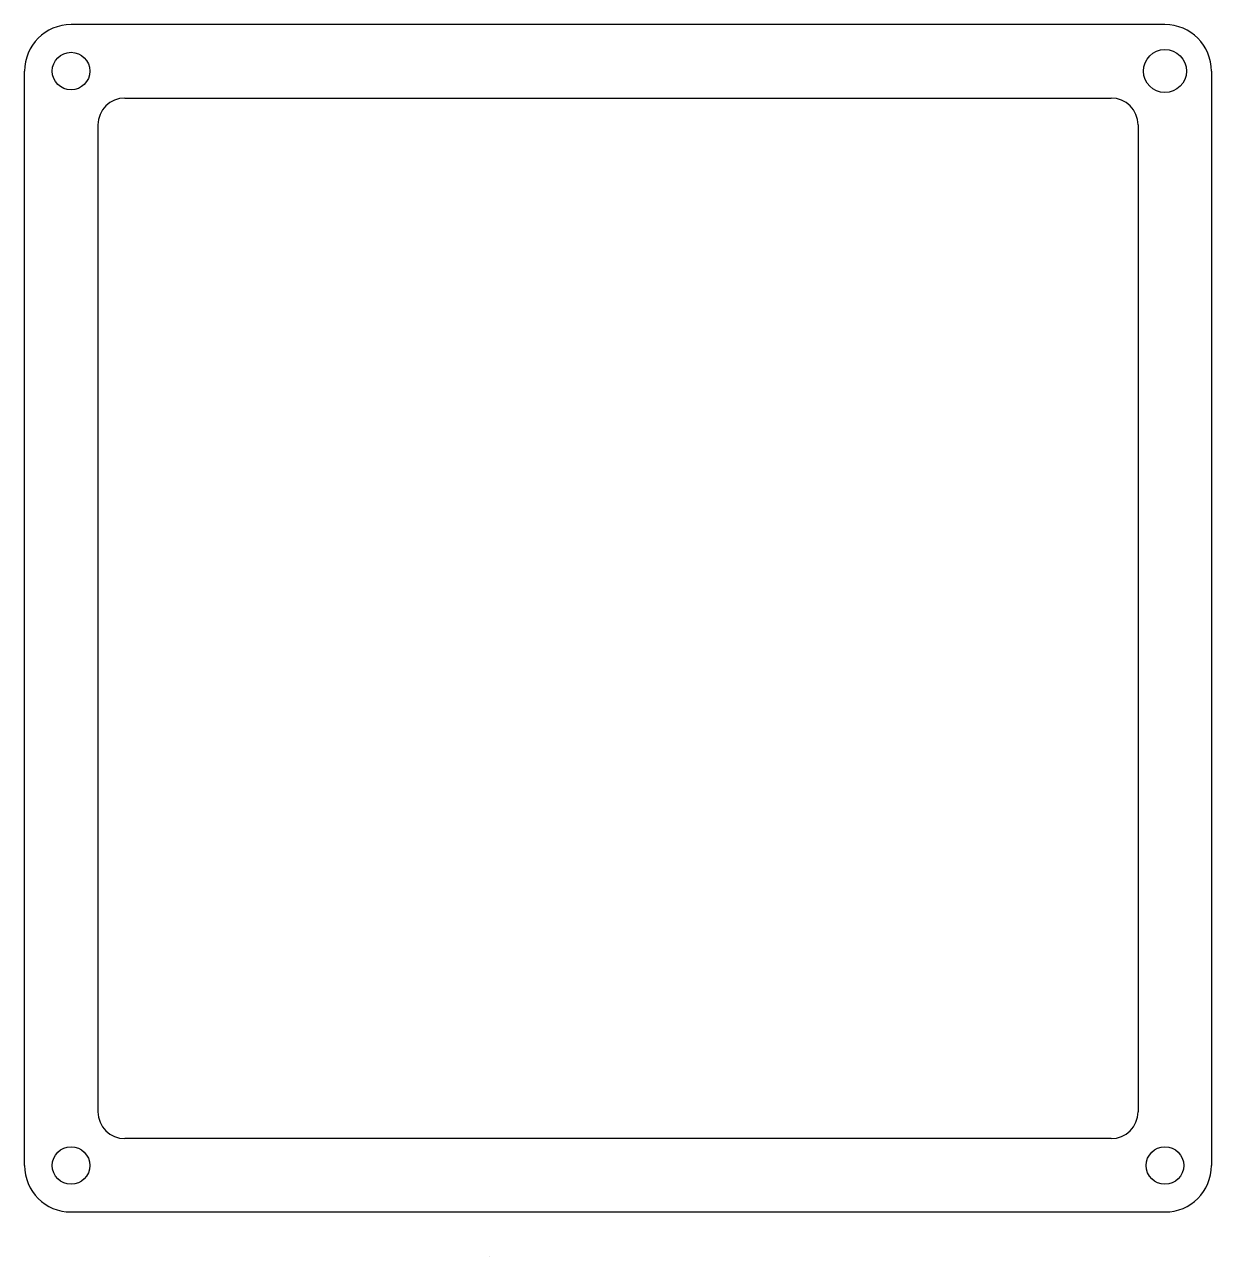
# Model space of a CAD drawing. Header units: inches. Extents: x 6.9 to 95.1, y 2.2 to 93.7.
import ezdxf

# ---------------------------------------------------------------- set-up
doc = ezdxf.new("R2010")
doc.units = ezdxf.units.IN
doc.header["$MEASUREMENT"] = 0

msp = doc.modelspace()

# ---------------------------------------------------------------- linework, layer by layer
for p, q in [((91.661, 93.661), (10.381, 93.661)), ((6.931, 8.931), (6.931, 90.211)), ((95.111, 90.211), (95.111, 8.931)), ((14.381, 88.211), (87.661, 88.211)), ((12.381, 86.211), (12.381, 12.931)), ((89.661, 86.211), (89.661, 12.931)), ((87.661, 10.931), (14.381, 10.931)), ((10.381, 5.481), (91.661, 5.481)), ((41.496, 2.185), (41.496, 2.185))]:
    msp.add_line(p, q)
for centre, radius in [((10.381, 90.211), 1.395), ((91.661, 90.211), 1.6), ((10.381, 8.931), 1.395), ((91.661, 8.931), 1.395)]:
    msp.add_circle(centre, radius)
for centre, radius, start, end in [((10.381, 90.211), 3.45, 90, 180), ((91.661, 90.211), 3.45, 0, 90), ((14.381, 86.211), 2, 90, 180), ((87.661, 86.211), 2, 0, 90), ((14.381, 12.931), 2, 180, 270), ((87.661, 12.931), 2, 270, 0), ((10.381, 8.931), 3.45, 180, 270), ((91.661, 8.931), 3.45, 270, 0)]:
    msp.add_arc(centre, radius, start, end)

doc.saveas('drawing.dxf')
